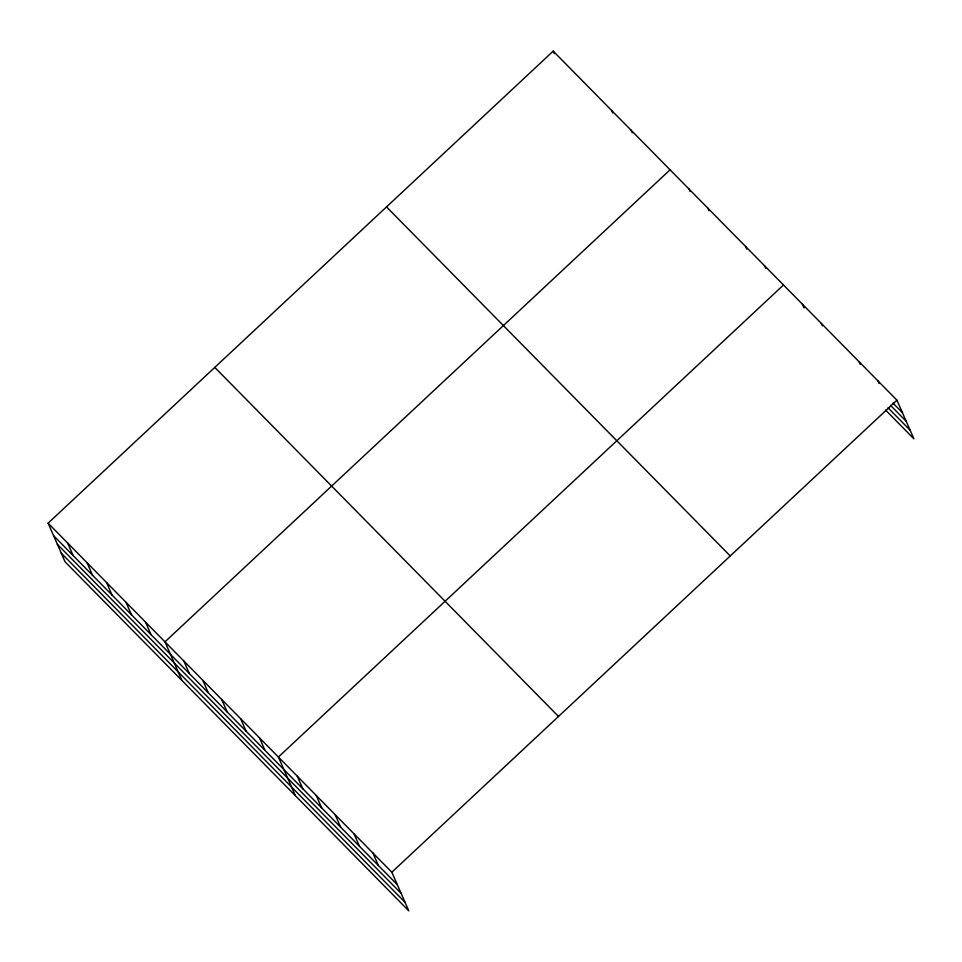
<?xml version="1.0" encoding="UTF-8"?>
<svg xmlns="http://www.w3.org/2000/svg" width="962" height="962" viewBox="0 0 962 962"><rect width="100%" height="100%" fill="white"/><g stroke="black" fill="none" stroke-linecap="round" stroke-linejoin="round"><path stroke-width="1.44" d="M48.1 523.172L391.835 872.221L408.802 910.87L65.067 561.82L48.1 523.172L553.198 51.13L896.933 400.18L913.9 438.828L885.545 410.028M670.069 169.805L164.971 641.846L181.938 680.495M783.501 284.992L278.403 757.034L295.37 795.682M391.835 872.221L896.933 400.18M892.976 403.102L902.428 412.698M890.463 405.327L906.216 421.32M888.058 407.804L910.112 430.206M386.52 206.902L730.254 555.952M214.779 367.4L558.513 716.449M53.595 535.702L397.33 884.739M57.383 544.324L401.118 893.361M61.279 553.198L405.014 902.248M878.029 380.976L879.124 383.489M859.126 361.784L860.22 364.285M821.32 323.388L822.414 325.89M802.404 304.184L804.052 307.948M764.598 265.801L765.692 268.302M745.694 246.597L746.789 249.098M707.888 208.201L708.982 210.702M688.972 189.009L690.079 191.51M631.12 130.255L632.214 132.756M611.64 110.474L612.734 112.975M553.198 51.13L554.304 53.631M372.931 853.017L378.427 865.547M354.028 833.826L359.523 846.344M335.113 814.634L340.608 827.152M316.209 795.43L321.705 807.948M297.306 776.238L302.802 788.756M259.5 737.842L264.995 750.36M240.596 718.638L246.092 731.168M221.681 699.446L227.176 711.964M202.778 680.242L208.273 692.772M183.874 661.05L189.37 673.568M145.49 622.077L150.986 634.595M126.01 602.296L131.505 614.814M106.529 582.515L112.037 595.033M87.061 562.734L92.556 575.252M67.581 542.953L73.076 555.483"/></g></svg>
